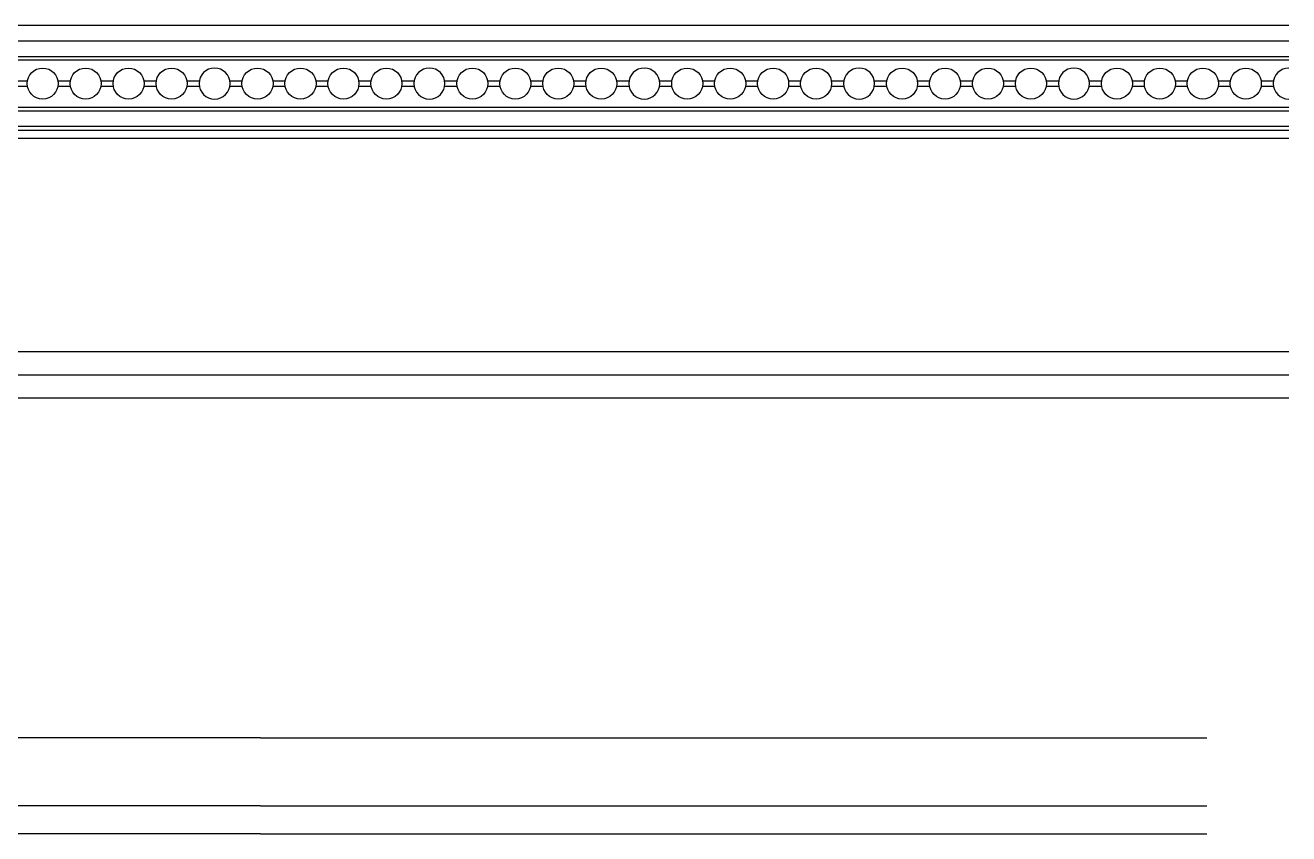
# Model space of a CAD drawing. Header units: millimetres. Extents: x 119.1 to 211.3, y 226 to 289.5.
# Drawn here: x 149.59 to 159.77, y 249.17 to 255.68 of the extents above; entities that cross this region are included whole.
import ezdxf

# ---------------------------------------------------------------- set-up
doc = ezdxf.new("R2010")
doc.units = ezdxf.units.MM

# ---------------------------------------------------------------- blocks, each defined once
blk = doc.blocks.new('*U196')
at = {"color": 0}
for p, q in [((-0.865, 1.5), (0.865, 1.5)), ((-0.865, 1.375), (0.865, 1.375)), ((-0.865, 1.25), (0.865, 1.25)), ((-0.865, 1.222), (0.865, 1.222)), ((-0.742, 1.052), (-0.642, 1.052)), ((-0.396, 1.052), (-0.296, 1.052)), ((-0.05, 1.052), (0.05, 1.052)), ((0.296, 1.052), (0.396, 1.052)), ((0.642, 1.052), (0.742, 1.052)), ((-0.742, 1.011), (-0.642, 1.011)), ((-0.396, 1.011), (-0.296, 1.011)), ((-0.05, 1.011), (0.05, 1.011)), ((0.296, 1.011), (0.396, 1.011)), ((0.642, 1.011), (0.742, 1.011)), ((-0.865, 0.84), (0.865, 0.84)), ((-0.865, 0.812), (0.865, 0.812)), ((-0.865, 0.687), (0.865, 0.687)), ((-0.865, 0.657), (0.865, 0.657)), ((-0.865, 0.591), (0.865, 0.591)), ((-0.865, -1.125), (0.865, -1.125)), ((-0.865, -1.313), (0.865, -1.313)), ((-0.865, -1.5), (0.865, -1.5))]:
    blk.add_line(p, q, dxfattribs=at)
for centre in [(-0.519, 1.031), (-0.173, 1.031), (0.173, 1.031), (0.519, 1.031)]:
    blk.add_circle(centre, 0.125, dxfattribs=at)
for centre, start, end in [((-0.865, 1.031), 270, 90), ((0.865, 1.031), 90, 270)]:
    blk.add_arc(centre, 0.125, start, end, dxfattribs=at)
blk = doc.blocks.new('*U197')
at = {"color": 0, "linetype": 'ByBlock', "lineweight": -2, "transparency": 16777216}
for p in [(20.76, 0), (22.49, 0), (24.22, 0), (25.95, 0), (27.68, 0), (29.41, 0)]:
    blk.add_blockref('*U196', p, dxfattribs=at)
blk = doc.blocks.new('*U281')
at = {"color": 0}
for p, q in [((0, 4.443), (-7.62, 4.443)), ((0, 4.443), (7.62, 4.443)), ((0, 3.895), (-7.62, 3.895)), ((0, 3.895), (7.62, 3.895)), ((0, 3.67), (-7.62, 3.67)), ((0, 3.67), (7.62, 3.67))]:
    blk.add_line(p, q, dxfattribs=at)
blk = doc.blocks.new('*U282')
at = {"color": 0, "linetype": 'ByBlock', "lineweight": -2, "transparency": 16777216}
blk.add_blockref('*U281', (15.24, 0), dxfattribs=at)

msp = doc.modelspace()

# ---------------------------------------------------------------- block references
at = {"color": 0}
for name, p in [('*U197', (129.491, 254.182)), ('*U282', (136.246, 245.503))]:
    msp.add_blockref(name, p, dxfattribs=at)

doc.saveas('drawing.dxf')
